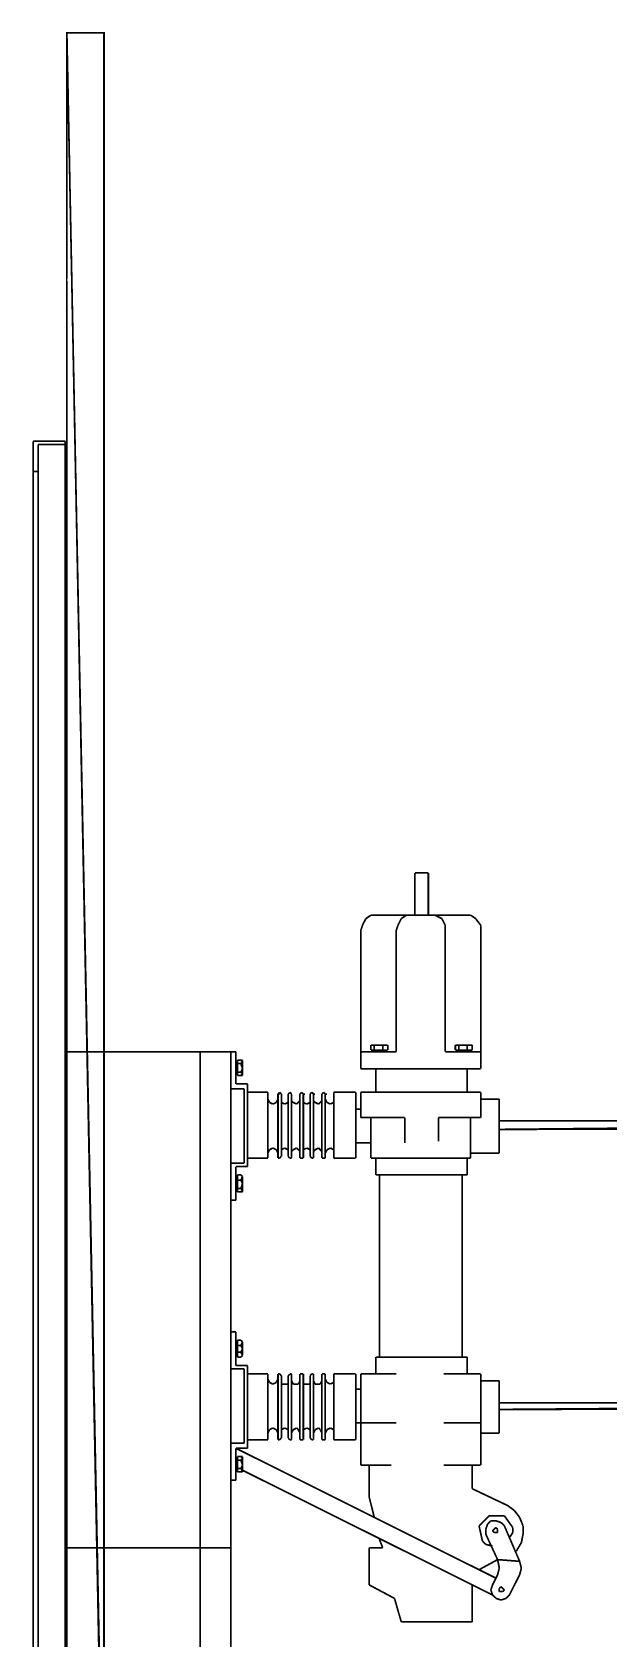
# Model space of a CAD drawing. Header units: metres. Extents: x -593 to 248, y 430 to 1024.
# Drawn here: x -248.5 to -234.03, y 498.66 to 539.03 of the extents above; entities that cross this region are included whole.
import ezdxf

# ---------------------------------------------------------------- set-up
doc = ezdxf.new("R2010")
doc.units = ezdxf.units.M
doc.header["$MEASUREMENT"] = 0
for name, color, linetype in [('C00-00-00-BLACK', 7, 'Continuous'), ('C62-64-65', 252, 'Continuous'), ('CC6-C8-CA', 254, 'Continuous'), ('CFF-00-00', 1, 'Continuous')]:
    doc.layers.add(name, color=color, linetype=linetype)

msp = doc.modelspace()

# ---------------------------------------------------------------- linework, layer by layer
at = {"layer": 'C00-00-00-BLACK', "const_width": 0.0423}
for points in [[(-246.701, 491.794), (-246.701, 539.014), (-247.633, 539.014), (-247.633, 491.794)], [(-248.483, 528.756), (-248.483, 493.489)], [(-248.483, 528.756), (-247.676, 528.756)], [(-248.355, 528.672), (-248.355, 493.618)], [(-248.355, 528.672), (-247.676, 528.672)], [(-247.676, 528.756), (-247.676, 493.489)], [(-248.483, 527.994), (-248.355, 527.994)], [(-238.559, 517.906), (-238.896, 517.906)], [(-238.896, 517.906), (-238.896, 516.845)], [(-238.559, 517.906), (-238.896, 517.906)], [(-238.559, 516.845), (-238.559, 517.906)], [(-240, 516.845), (-240.127, 516.76)], [(-239.831, 516.845), (-240, 516.845)], [(-237.667, 516.845), (-239.831, 516.845)], [(-239.831, 516.845), (-237.667, 516.845)], [(-239.109, 516.845), (-239.238, 516.76)], [(-238.939, 516.845), (-239.109, 516.845)], [(-238.389, 516.845), (-238.516, 516.845)], [(-238.22, 516.76), (-238.389, 516.845)], [(-237.498, 516.845), (-237.667, 516.845)], [(-237.371, 516.76), (-237.498, 516.845)], [(-240.213, 516.591), (-240.254, 516.464)], [(-240.254, 516.464), (-240.254, 512.987)], [(-240.127, 516.76), (-240.213, 516.591)], [(-239.322, 516.591), (-239.365, 516.464)], [(-239.365, 513.413), (-239.365, 516.464)], [(-239.238, 516.76), (-239.322, 516.591)], [(-238.134, 516.591), (-238.22, 516.76)], [(-238.134, 516.464), (-238.134, 516.591)], [(-238.134, 513.413), (-238.134, 516.464)], [(-237.243, 516.591), (-237.371, 516.76)], [(-237.243, 516.464), (-237.243, 516.591)], [(-237.243, 516.464), (-237.243, 512.987)], [(-239.958, 513.583), (-240, 513.583)], [(-240, 513.456), (-240, 513.583)], [(-240, 513.583), (-239.958, 513.583)], [(-240, 513.583), (-239.62, 513.583)], [(-239.916, 513.583), (-239.958, 513.583)], [(-239.916, 513.456), (-239.916, 513.583)], [(-239.788, 513.583), (-239.916, 513.583)], [(-239.704, 513.583), (-239.788, 513.583)], [(-239.704, 513.456), (-239.704, 513.583)], [(-239.661, 513.583), (-239.704, 513.583)], [(-239.577, 513.583), (-239.661, 513.583)], [(-239.577, 513.583), (-239.62, 513.583)], [(-239.577, 513.456), (-239.577, 513.583)], [(-237.838, 513.583), (-237.881, 513.583)], [(-237.881, 513.456), (-237.881, 513.583)], [(-237.881, 513.583), (-237.838, 513.583)], [(-237.881, 513.583), (-237.498, 513.583)], [(-237.794, 513.583), (-237.838, 513.583)], [(-237.794, 513.456), (-237.794, 513.583)], [(-237.667, 513.583), (-237.794, 513.583)], [(-237.582, 513.583), (-237.667, 513.583)], [(-237.582, 513.456), (-237.582, 513.583)], [(-237.498, 513.583), (-237.582, 513.583)], [(-237.455, 513.583), (-237.498, 513.583)], [(-237.455, 513.583), (-237.498, 513.583)], [(-237.455, 513.456), (-237.455, 513.583)], [(-247.676, 513.413), (-247.676, 500.951)], [(-243.391, 513.413), (-247.676, 513.413)], [(-244.283, 513.413), (-244.283, 492.005)], [(-243.52, 513.413), (-243.52, 497.348)], [(-243.391, 512.606), (-243.391, 513.413)], [(-243.391, 513.16), (-243.391, 512.861)], [(-243.35, 513.16), (-243.391, 513.16)], [(-243.35, 513.201), (-243.35, 512.818)], [(-243.265, 513.201), (-243.35, 513.201)], [(-243.224, 513.201), (-243.265, 513.201)], [(-243.224, 513.16), (-243.265, 513.201)], [(-243.265, 513.117), (-243.224, 513.16)], [(-243.224, 513.201), (-243.224, 512.818)], [(-239.365, 513.413), (-240.254, 513.413)], [(-240, 513.456), (-239.577, 513.456)], [(-239.958, 513.456), (-239.958, 513.413)], [(-239.62, 513.456), (-239.62, 513.413)], [(-238.134, 513.413), (-237.243, 513.413)], [(-237.881, 513.456), (-237.455, 513.456)], [(-237.838, 513.456), (-237.838, 513.413)], [(-237.498, 513.456), (-237.498, 513.413)], [(-243.35, 512.861), (-243.391, 512.861)], [(-243.35, 513.117), (-243.265, 513.117)], [(-243.35, 512.902), (-243.265, 512.902)], [(-243.265, 512.818), (-243.35, 512.818)], [(-243.224, 512.987), (-243.265, 513.117)], [(-243.265, 512.902), (-243.224, 512.987)], [(-243.224, 512.861), (-243.265, 512.902)], [(-243.265, 512.818), (-243.224, 512.861)], [(-243.224, 512.818), (-243.265, 512.818)], [(-237.243, 512.987), (-240.254, 512.987)], [(-239.874, 512.987), (-239.874, 512.395)], [(-237.582, 512.987), (-237.582, 512.395)], [(-243.181, 512.479), (-243.52, 512.479)], [(-243.095, 512.606), (-243.391, 512.606)], [(-243.181, 512.479), (-243.181, 510.615)], [(-243.095, 512.606), (-243.095, 510.529)], [(-242.588, 512.395), (-243.095, 512.395)], [(-242.588, 512.395), (-242.588, 510.741)], [(-242.292, 512.395), (-242.333, 512.352)], [(-242.333, 512.352), (-242.333, 510.783)], [(-242.333, 512.352), (-242.292, 512.352)], [(-242.249, 512.352), (-242.292, 512.395)], [(-242.249, 512.352), (-242.249, 510.783)], [(-242.034, 512.395), (-242.077, 512.352)], [(-242.077, 512.352), (-242.077, 510.783)], [(-241.993, 512.352), (-242.034, 512.395)], [(-241.993, 512.352), (-241.993, 510.783)], [(-241.738, 512.395), (-241.781, 512.352)], [(-241.781, 512.352), (-241.781, 510.783)], [(-241.697, 512.352), (-241.738, 512.395)], [(-241.697, 512.352), (-241.697, 510.783)], [(-241.697, 512.352), (-241.654, 512.352)], [(-241.484, 512.395), (-241.527, 512.352)], [(-241.527, 512.352), (-241.527, 510.783)], [(-241.442, 512.352), (-241.484, 512.395)], [(-241.442, 512.352), (-241.442, 510.783)], [(-241.442, 512.352), (-241.4, 512.352)], [(-241.188, 512.395), (-241.231, 512.352)], [(-241.231, 512.352), (-241.231, 510.783)], [(-241.145, 512.352), (-241.188, 512.395)], [(-241.145, 512.352), (-241.145, 510.783)], [(-241.145, 512.352), (-241.104, 512.352)], [(-240.934, 512.395), (-240.934, 510.741)], [(-240.381, 512.395), (-240.934, 512.395)], [(-240.381, 512.395), (-240.381, 510.741)], [(-237.243, 512.395), (-240.254, 512.395)], [(-240.254, 512.395), (-240.254, 511.76)], [(-237.243, 512.395), (-237.243, 511.76)], [(-242.588, 512.225), (-242.545, 512.14)], [(-242.545, 512.14), (-242.462, 512.099)], [(-242.462, 512.099), (-242.376, 512.14)], [(-242.376, 512.14), (-242.333, 512.225)], [(-242.249, 512.183), (-242.249, 512.14)], [(-242.249, 512.14), (-242.165, 512.099)], [(-242.165, 512.099), (-242.077, 512.14)], [(-242.077, 512.14), (-242.077, 512.183)], [(-241.993, 512.183), (-241.95, 512.14)], [(-241.95, 512.14), (-241.866, 512.099)], [(-241.866, 512.099), (-241.823, 512.14)], [(-241.823, 512.14), (-241.781, 512.183)], [(-241.697, 512.183), (-241.697, 512.14)], [(-241.697, 512.14), (-241.611, 512.099)], [(-241.611, 512.099), (-241.527, 512.14)], [(-241.527, 512.14), (-241.527, 512.183)], [(-241.442, 512.183), (-241.4, 512.14)], [(-241.4, 512.14), (-241.315, 512.099)], [(-241.315, 512.099), (-241.273, 512.14)], [(-241.273, 512.14), (-241.231, 512.183)], [(-241.145, 512.225), (-241.104, 512.14)], [(-241.104, 512.14), (-241.019, 512.099)], [(-241.019, 512.099), (-240.934, 512.14)], [(-240.934, 512.14), (-240.934, 512.225)], [(-240.254, 511.972), (-240.381, 511.972)], [(-236.777, 512.225), (-237.243, 512.225)], [(-236.777, 512.225), (-236.777, 510.868)], [(-240.254, 511.76), (-239.151, 511.76)], [(-240, 511.76), (-240, 510.741)], [(-239.151, 511.76), (-239.151, 511.124)], [(-237.243, 511.76), (-238.304, 511.76)], [(-238.304, 511.76), (-238.304, 511.167)], [(-237.498, 511.76), (-237.498, 510.741)], [(-240, 511.124), (-240.381, 511.124)], [(-242.588, 510.741), (-243.095, 510.741)], [(-242.545, 510.952), (-242.588, 510.868)], [(-242.462, 510.995), (-242.545, 510.952)], [(-242.376, 510.952), (-242.462, 510.995)], [(-242.333, 510.868), (-242.376, 510.952)], [(-242.333, 510.783), (-242.333, 510.741)], [(-242.333, 510.741), (-242.292, 510.741)], [(-242.292, 510.741), (-242.249, 510.783)], [(-242.165, 510.995), (-242.249, 510.952)], [(-242.249, 510.952), (-242.249, 510.911)], [(-242.077, 510.952), (-242.165, 510.995)], [(-242.077, 510.911), (-242.077, 510.952)], [(-242.077, 510.783), (-242.034, 510.741)], [(-242.034, 510.741), (-241.993, 510.741)], [(-241.95, 510.952), (-241.993, 510.911)], [(-241.993, 510.741), (-241.993, 510.783)], [(-241.866, 510.995), (-241.95, 510.952)], [(-241.823, 510.952), (-241.866, 510.995)], [(-241.781, 510.911), (-241.823, 510.952)], [(-241.781, 510.783), (-241.781, 510.741)], [(-241.781, 510.741), (-241.697, 510.741)], [(-241.611, 510.995), (-241.697, 510.952)], [(-241.697, 510.952), (-241.697, 510.911)], [(-241.697, 510.741), (-241.697, 510.783)], [(-241.527, 510.952), (-241.611, 510.995)], [(-241.527, 510.911), (-241.527, 510.952)], [(-241.527, 510.783), (-241.484, 510.741)], [(-241.484, 510.741), (-241.442, 510.741)], [(-241.4, 510.952), (-241.442, 510.911)], [(-241.442, 510.741), (-241.442, 510.783)], [(-241.315, 510.995), (-241.4, 510.952)], [(-241.273, 510.952), (-241.315, 510.995)], [(-241.231, 510.911), (-241.273, 510.952)], [(-241.231, 510.783), (-241.231, 510.741)], [(-241.231, 510.741), (-241.145, 510.741)], [(-241.104, 510.952), (-241.145, 510.868)], [(-241.145, 510.741), (-241.145, 510.783)], [(-241.019, 510.995), (-241.104, 510.952)], [(-240.934, 510.952), (-241.019, 510.995)], [(-240.934, 510.868), (-240.934, 510.952)], [(-240.381, 510.741), (-240.934, 510.741)], [(-237.498, 510.741), (-240, 510.741)], [(-239.874, 510.741), (-239.874, 510.318)], [(-237.582, 510.741), (-237.582, 510.318)], [(-236.777, 510.868), (-237.498, 510.868)], [(-243.181, 510.615), (-243.52, 510.615)], [(-243.391, 510.529), (-243.391, 509.683)], [(-243.095, 510.529), (-243.391, 510.529)], [(-243.35, 510.318), (-243.35, 509.894)], [(-243.35, 510.318), (-243.265, 510.318)], [(-243.224, 510.276), (-243.265, 510.318)], [(-243.265, 510.318), (-243.224, 510.276)], [(-237.582, 510.318), (-239.874, 510.318)], [(-239.788, 510.318), (-239.788, 505.74)], [(-237.709, 510.318), (-237.709, 505.74)], [(-243.391, 510.276), (-243.391, 509.937)], [(-243.35, 510.276), (-243.391, 510.276)], [(-243.391, 509.937), (-243.35, 509.937)], [(-243.35, 510.19), (-243.265, 510.19)], [(-243.35, 509.979), (-243.265, 509.979)], [(-243.265, 510.19), (-243.224, 510.276)], [(-243.224, 510.106), (-243.265, 510.19)], [(-243.265, 509.979), (-243.224, 510.106)], [(-243.224, 509.937), (-243.265, 509.979)], [(-243.265, 509.894), (-243.224, 509.937)], [(-243.224, 510.276), (-243.224, 509.894)], [(-243.391, 509.683), (-243.52, 509.683)], [(-243.35, 509.894), (-243.265, 509.894)], [(-243.265, 509.894), (-243.224, 509.894)], [(-243.52, 506.375), (-243.391, 506.375)], [(-243.391, 506.375), (-243.391, 505.528)], [(-243.391, 506.12), (-243.391, 505.783)], [(-243.35, 506.12), (-243.391, 506.12)], [(-243.35, 506.163), (-243.35, 505.74)], [(-243.35, 506.163), (-243.265, 506.163)], [(-243.35, 506.036), (-243.265, 506.036)], [(-243.35, 505.867), (-243.265, 505.867)], [(-243.224, 506.12), (-243.265, 506.163)], [(-243.265, 506.163), (-243.224, 506.12)], [(-243.265, 506.036), (-243.224, 506.12)], [(-243.224, 505.952), (-243.265, 506.036)], [(-243.265, 505.867), (-243.224, 505.952)], [(-243.224, 505.783), (-243.265, 505.867)], [(-243.224, 506.12), (-243.224, 505.783)], [(-243.391, 505.783), (-243.35, 505.783)], [(-243.095, 505.528), (-243.391, 505.528)], [(-243.35, 505.74), (-243.265, 505.74)], [(-243.265, 505.74), (-243.224, 505.783)], [(-243.265, 505.74), (-243.224, 505.783)], [(-243.095, 505.528), (-243.095, 503.451)], [(-237.582, 505.74), (-239.874, 505.74)], [(-239.874, 505.74), (-239.874, 505.317)], [(-237.582, 505.74), (-237.582, 505.317)], [(-243.181, 505.444), (-243.52, 505.444)], [(-243.181, 505.444), (-243.181, 503.578)], [(-243.095, 505.317), (-243.095, 503.663)], [(-242.588, 505.317), (-243.095, 505.317)], [(-242.588, 505.317), (-242.588, 503.663)], [(-242.588, 505.19), (-242.545, 505.105)], [(-242.545, 505.105), (-242.462, 505.062)], [(-242.462, 505.062), (-242.376, 505.105)], [(-242.376, 505.105), (-242.333, 505.19)], [(-242.292, 505.317), (-242.333, 505.317)], [(-242.333, 505.317), (-242.333, 505.274)], [(-242.333, 505.274), (-242.333, 503.705)], [(-242.249, 505.274), (-242.292, 505.317)], [(-242.249, 505.274), (-242.249, 503.705)], [(-242.249, 505.147), (-242.249, 505.062)], [(-242.249, 505.062), (-242.165, 505.062)], [(-242.165, 505.062), (-242.077, 505.062)], [(-242.034, 505.317), (-242.077, 505.274)], [(-242.077, 505.274), (-242.077, 503.705)], [(-242.077, 505.062), (-242.077, 505.147)], [(-241.993, 505.317), (-242.034, 505.317)], [(-241.993, 505.274), (-241.993, 505.317)], [(-241.993, 505.274), (-241.993, 503.705)], [(-241.993, 505.147), (-241.95, 505.062)], [(-241.95, 505.062), (-241.866, 505.062)], [(-241.866, 505.062), (-241.823, 505.062)], [(-241.823, 505.062), (-241.781, 505.147)], [(-241.697, 505.317), (-241.781, 505.317)], [(-241.781, 505.317), (-241.781, 505.274)], [(-241.781, 505.274), (-241.781, 503.705)], [(-241.697, 505.274), (-241.697, 505.317)], [(-241.697, 505.274), (-241.697, 503.705)], [(-241.697, 505.147), (-241.697, 505.062)], [(-241.697, 505.062), (-241.611, 505.062)], [(-241.611, 505.062), (-241.527, 505.062)], [(-241.484, 505.317), (-241.527, 505.274)], [(-241.527, 505.274), (-241.527, 503.705)], [(-241.527, 505.062), (-241.527, 505.147)], [(-241.442, 505.317), (-241.484, 505.317)], [(-241.442, 505.274), (-241.442, 505.317)], [(-241.442, 505.274), (-241.442, 503.705)], [(-241.442, 505.147), (-241.4, 505.062)], [(-241.4, 505.062), (-241.315, 505.062)], [(-241.315, 505.062), (-241.273, 505.062)], [(-241.273, 505.062), (-241.231, 505.147)], [(-241.145, 505.317), (-241.231, 505.317)], [(-241.231, 505.317), (-241.231, 505.274)], [(-241.231, 505.274), (-241.231, 503.705)], [(-241.145, 505.274), (-241.145, 505.317)], [(-241.145, 505.274), (-241.145, 503.705)], [(-241.145, 505.19), (-241.104, 505.105)], [(-241.104, 505.105), (-241.019, 505.062)], [(-241.019, 505.062), (-240.934, 505.105)], [(-240.934, 505.317), (-240.934, 503.663)], [(-240.381, 505.317), (-240.934, 505.317)], [(-240.934, 505.105), (-240.934, 505.19)], [(-240.381, 505.317), (-240.381, 503.663)], [(-240.254, 505.317), (-240.254, 503.028)], [(-239.365, 505.317), (-240.254, 505.317)], [(-237.243, 505.317), (-238.177, 505.317)], [(-237.243, 505.317), (-237.243, 503.028)], [(-236.777, 505.147), (-237.243, 505.147)], [(-236.777, 503.833), (-236.777, 505.147)], [(-240.254, 504.933), (-240.381, 504.933)], [(-236.777, 504.595), (-236.777, 504.383)], [(-242.545, 503.917), (-242.588, 503.833)], [(-242.462, 503.96), (-242.545, 503.917)], [(-242.376, 503.917), (-242.462, 503.96)], [(-242.333, 503.833), (-242.376, 503.917)], [(-242.165, 503.96), (-242.249, 503.917)], [(-242.249, 503.917), (-242.249, 503.833)], [(-242.077, 503.917), (-242.165, 503.96)], [(-242.077, 503.833), (-242.077, 503.917)], [(-241.95, 503.917), (-241.993, 503.833)], [(-241.866, 503.96), (-241.95, 503.917)], [(-241.823, 503.917), (-241.866, 503.96)], [(-241.781, 503.833), (-241.823, 503.917)], [(-241.611, 503.96), (-241.697, 503.917)], [(-241.697, 503.917), (-241.697, 503.833)], [(-241.527, 503.917), (-241.611, 503.96)], [(-241.527, 503.833), (-241.527, 503.917)], [(-241.4, 503.917), (-241.442, 503.833)], [(-241.315, 503.96), (-241.4, 503.917)], [(-241.273, 503.917), (-241.315, 503.96)], [(-241.231, 503.833), (-241.273, 503.917)], [(-241.104, 503.917), (-241.145, 503.833)], [(-241.019, 503.96), (-241.104, 503.917)], [(-240.934, 503.917), (-241.019, 503.96)], [(-240.934, 503.833), (-240.934, 503.917)], [(-240.254, 504.087), (-240.381, 504.087)], [(-239.365, 504.087), (-240.254, 504.087)], [(-237.243, 504.087), (-238.177, 504.087)], [(-243.181, 503.578), (-243.52, 503.578)], [(-236.862, 500.187), (-243.391, 503.451)], [(-243.095, 503.451), (-243.391, 503.451)], [(-243.391, 503.451), (-243.391, 502.645)], [(-242.588, 503.663), (-243.095, 503.663)], [(-242.333, 503.705), (-242.333, 503.663)], [(-242.333, 503.663), (-242.292, 503.663)], [(-242.292, 503.663), (-242.249, 503.705)], [(-242.077, 503.705), (-242.034, 503.663)], [(-242.034, 503.663), (-241.993, 503.663)], [(-241.993, 503.663), (-241.993, 503.705)], [(-241.781, 503.705), (-241.781, 503.663)], [(-241.781, 503.663), (-241.697, 503.663)], [(-241.697, 503.663), (-241.697, 503.705)], [(-241.527, 503.705), (-241.484, 503.663)], [(-241.484, 503.663), (-241.442, 503.663)], [(-241.442, 503.663), (-241.442, 503.705)], [(-241.231, 503.705), (-241.231, 503.663)], [(-241.231, 503.663), (-241.145, 503.663)], [(-241.145, 503.663), (-241.145, 503.705)], [(-240.381, 503.663), (-240.934, 503.663)], [(-237.243, 503.833), (-236.777, 503.833)], [(-243.391, 503.198), (-243.391, 502.898)], [(-243.35, 503.198), (-243.391, 503.198)], [(-243.35, 503.24), (-243.35, 502.856)], [(-243.265, 503.24), (-243.35, 503.24)], [(-243.35, 503.155), (-243.265, 503.155)], [(-243.224, 503.24), (-243.265, 503.24)], [(-243.224, 503.198), (-243.265, 503.24)], [(-243.265, 503.155), (-243.224, 503.198)], [(-243.224, 503.028), (-243.265, 503.155)], [(-243.224, 503.24), (-243.224, 502.856)], [(-243.391, 502.645), (-243.52, 502.645)], [(-243.35, 502.898), (-243.391, 502.898)], [(-243.35, 502.944), (-243.265, 502.944)], [(-243.265, 502.856), (-243.35, 502.856)], [(-243.265, 502.944), (-243.224, 503.028)], [(-243.224, 502.898), (-243.265, 502.944)], [(-243.265, 502.856), (-243.224, 502.898)], [(-243.224, 502.856), (-243.265, 502.856)], [(-236.947, 499.764), (-243.224, 502.898)], [(-239.492, 503.028), (-240.254, 503.028)], [(-240.043, 503.028), (-240.043, 502.221)], [(-237.243, 503.028), (-238.177, 503.028)], [(-237.455, 503.028), (-237.455, 502.433)], [(-237.455, 502.433), (-236.566, 502.01)], [(-240.043, 502.221), (-239.916, 501.713)], [(-236.397, 501.883), (-236.566, 502.01)], [(-236.267, 501.713), (-236.397, 501.883)], [(-237.032, 501.755), (-237.286, 501.501)], [(-237.286, 501.501), (-237.201, 501.121)], [(-237.073, 501.544), (-237.116, 501.417)], [(-236.989, 501.628), (-237.073, 501.544)], [(-236.65, 501.755), (-237.032, 501.755)], [(-236.862, 501.628), (-236.989, 501.628)], [(-236.862, 501.458), (-236.905, 501.417)], [(-236.736, 501.587), (-236.862, 501.628)], [(-236.82, 501.417), (-236.862, 501.458)], [(-236.65, 501.501), (-236.736, 501.587)], [(-236.439, 501.458), (-236.65, 501.755)], [(-236.65, 501.501), (-236.267, 500.61)], [(-236.439, 501.332), (-236.439, 501.458)], [(-236.182, 501.501), (-236.267, 501.713)], [(-236.182, 501.29), (-236.182, 501.501)], [(-239.704, 500.951), (-239.788, 501.162)], [(-237.201, 501.121), (-237.116, 501.035)], [(-237.116, 501.417), (-237.116, 501.29)], [(-237.116, 501.29), (-236.82, 500.652)], [(-237.116, 501.035), (-236.947, 500.993)], [(-236.905, 501.417), (-236.947, 501.374)], [(-236.947, 501.374), (-236.905, 501.332)], [(-236.905, 501.332), (-236.862, 501.332)], [(-236.862, 501.332), (-236.82, 501.332)], [(-236.82, 501.374), (-236.82, 501.417)], [(-236.82, 501.332), (-236.82, 501.374)], [(-236.524, 501.205), (-236.439, 501.332)], [(-236.351, 500.863), (-236.224, 501.078)], [(-236.224, 501.078), (-236.182, 501.29)], [(-244.283, 500.951), (-247.676, 500.951)], [(-244.283, 500.951), (-243.52, 500.951)], [(-240.043, 500.951), (-239.704, 500.951)], [(-240.043, 500.951), (-240.043, 500.017)], [(-237.286, 500.398), (-236.82, 500.652)], [(-236.267, 500.61), (-236.82, 500.652)], [(-236.777, 500.44), (-236.82, 500.652)], [(-236.82, 500.271), (-236.947, 500.017)], [(-236.82, 500.271), (-236.777, 500.44)], [(-236.267, 500.271), (-236.524, 499.764)], [(-236.224, 500.44), (-236.267, 500.61)], [(-236.267, 500.271), (-236.224, 500.44)], [(-240.043, 500.017), (-239.408, 499.678)], [(-237.455, 500.017), (-237.455, 499.086)], [(-236.947, 500.017), (-236.989, 499.89)], [(-236.989, 499.89), (-236.947, 499.764)], [(-236.736, 499.974), (-236.777, 499.933)], [(-236.777, 499.933), (-236.777, 499.848)], [(-236.777, 499.848), (-236.693, 499.848)], [(-236.693, 499.933), (-236.736, 499.974)], [(-236.65, 499.89), (-236.693, 499.933)], [(-236.693, 499.848), (-236.65, 499.89)], [(-239.408, 499.678), (-239.238, 499.086)], [(-236.947, 499.764), (-236.862, 499.678)], [(-236.862, 499.678), (-236.736, 499.637)], [(-236.736, 499.637), (-236.609, 499.678)], [(-236.609, 499.678), (-236.524, 499.764)], [(-237.455, 499.086), (-239.238, 499.086)]]:
    msp.add_lwpolyline(points, dxfattribs=at)
at = {"layer": 'C62-64-65', "const_width": 0.0423}
for points in [[(-246.701, 539.014), (-247.633, 539.014), (-246.701, 492.26), (-246.701, 539.014)], [(-247.633, 539.014), (-246.701, 492.26), (-247.633, 492.26), (-247.633, 539.014)]]:
    msp.add_lwpolyline(points, close=True, dxfattribs=at)
at = {"layer": 'C62-64-65'}
for points in [[(-246.701, 539.014), (-247.633, 539.014), (-246.701, 492.26), (-246.701, 539.014)], [(-247.633, 539.014), (-246.701, 492.26), (-247.633, 492.26), (-247.633, 539.014)]]:
    msp.add_lwpolyline(points, close=True, dxfattribs=at)
at = {"layer": 'CC6-C8-CA', "const_width": 0.0423}
for points in [[(-246.701, 539.014), (-247.633, 539.014), (-246.701, 491.794), (-246.701, 539.014)], [(-247.633, 539.014), (-246.701, 491.794), (-247.633, 491.794), (-247.633, 539.014)]]:
    msp.add_lwpolyline(points, close=True, dxfattribs=at)
at = {"layer": 'CC6-C8-CA'}
for points in [[(-246.701, 539.014), (-247.633, 539.014), (-246.701, 491.794), (-246.701, 539.014)], [(-247.633, 539.014), (-246.701, 491.794), (-247.633, 491.794), (-247.633, 539.014)]]:
    msp.add_lwpolyline(points, close=True, dxfattribs=at)
at = {"layer": 'CFF-00-00', "const_width": 0.0423}
for points in [[(-236.777, 511.676), (-236.777, 511.463), (-215.02, 511.676), (-236.777, 511.676)], [(-236.777, 511.463), (-215.02, 511.676), (-215.02, 511.463), (-236.777, 511.463)], [(-236.777, 504.595), (-236.777, 504.426), (-215.02, 504.595), (-236.777, 504.595)], [(-236.777, 504.426), (-215.02, 504.595), (-215.02, 504.426), (-236.777, 504.426)]]:
    msp.add_lwpolyline(points, close=True, dxfattribs=at)
at = {"layer": 'CFF-00-00'}
for points in [[(-236.777, 511.676), (-236.777, 511.463), (-215.02, 511.676), (-236.777, 511.676)], [(-236.777, 511.463), (-215.02, 511.676), (-215.02, 511.463), (-236.777, 511.463)], [(-236.777, 504.595), (-236.777, 504.426), (-215.02, 504.595), (-236.777, 504.595)], [(-236.777, 504.426), (-215.02, 504.595), (-215.02, 504.426), (-236.777, 504.426)]]:
    msp.add_lwpolyline(points, close=True, dxfattribs=at)

doc.saveas('drawing.dxf')
